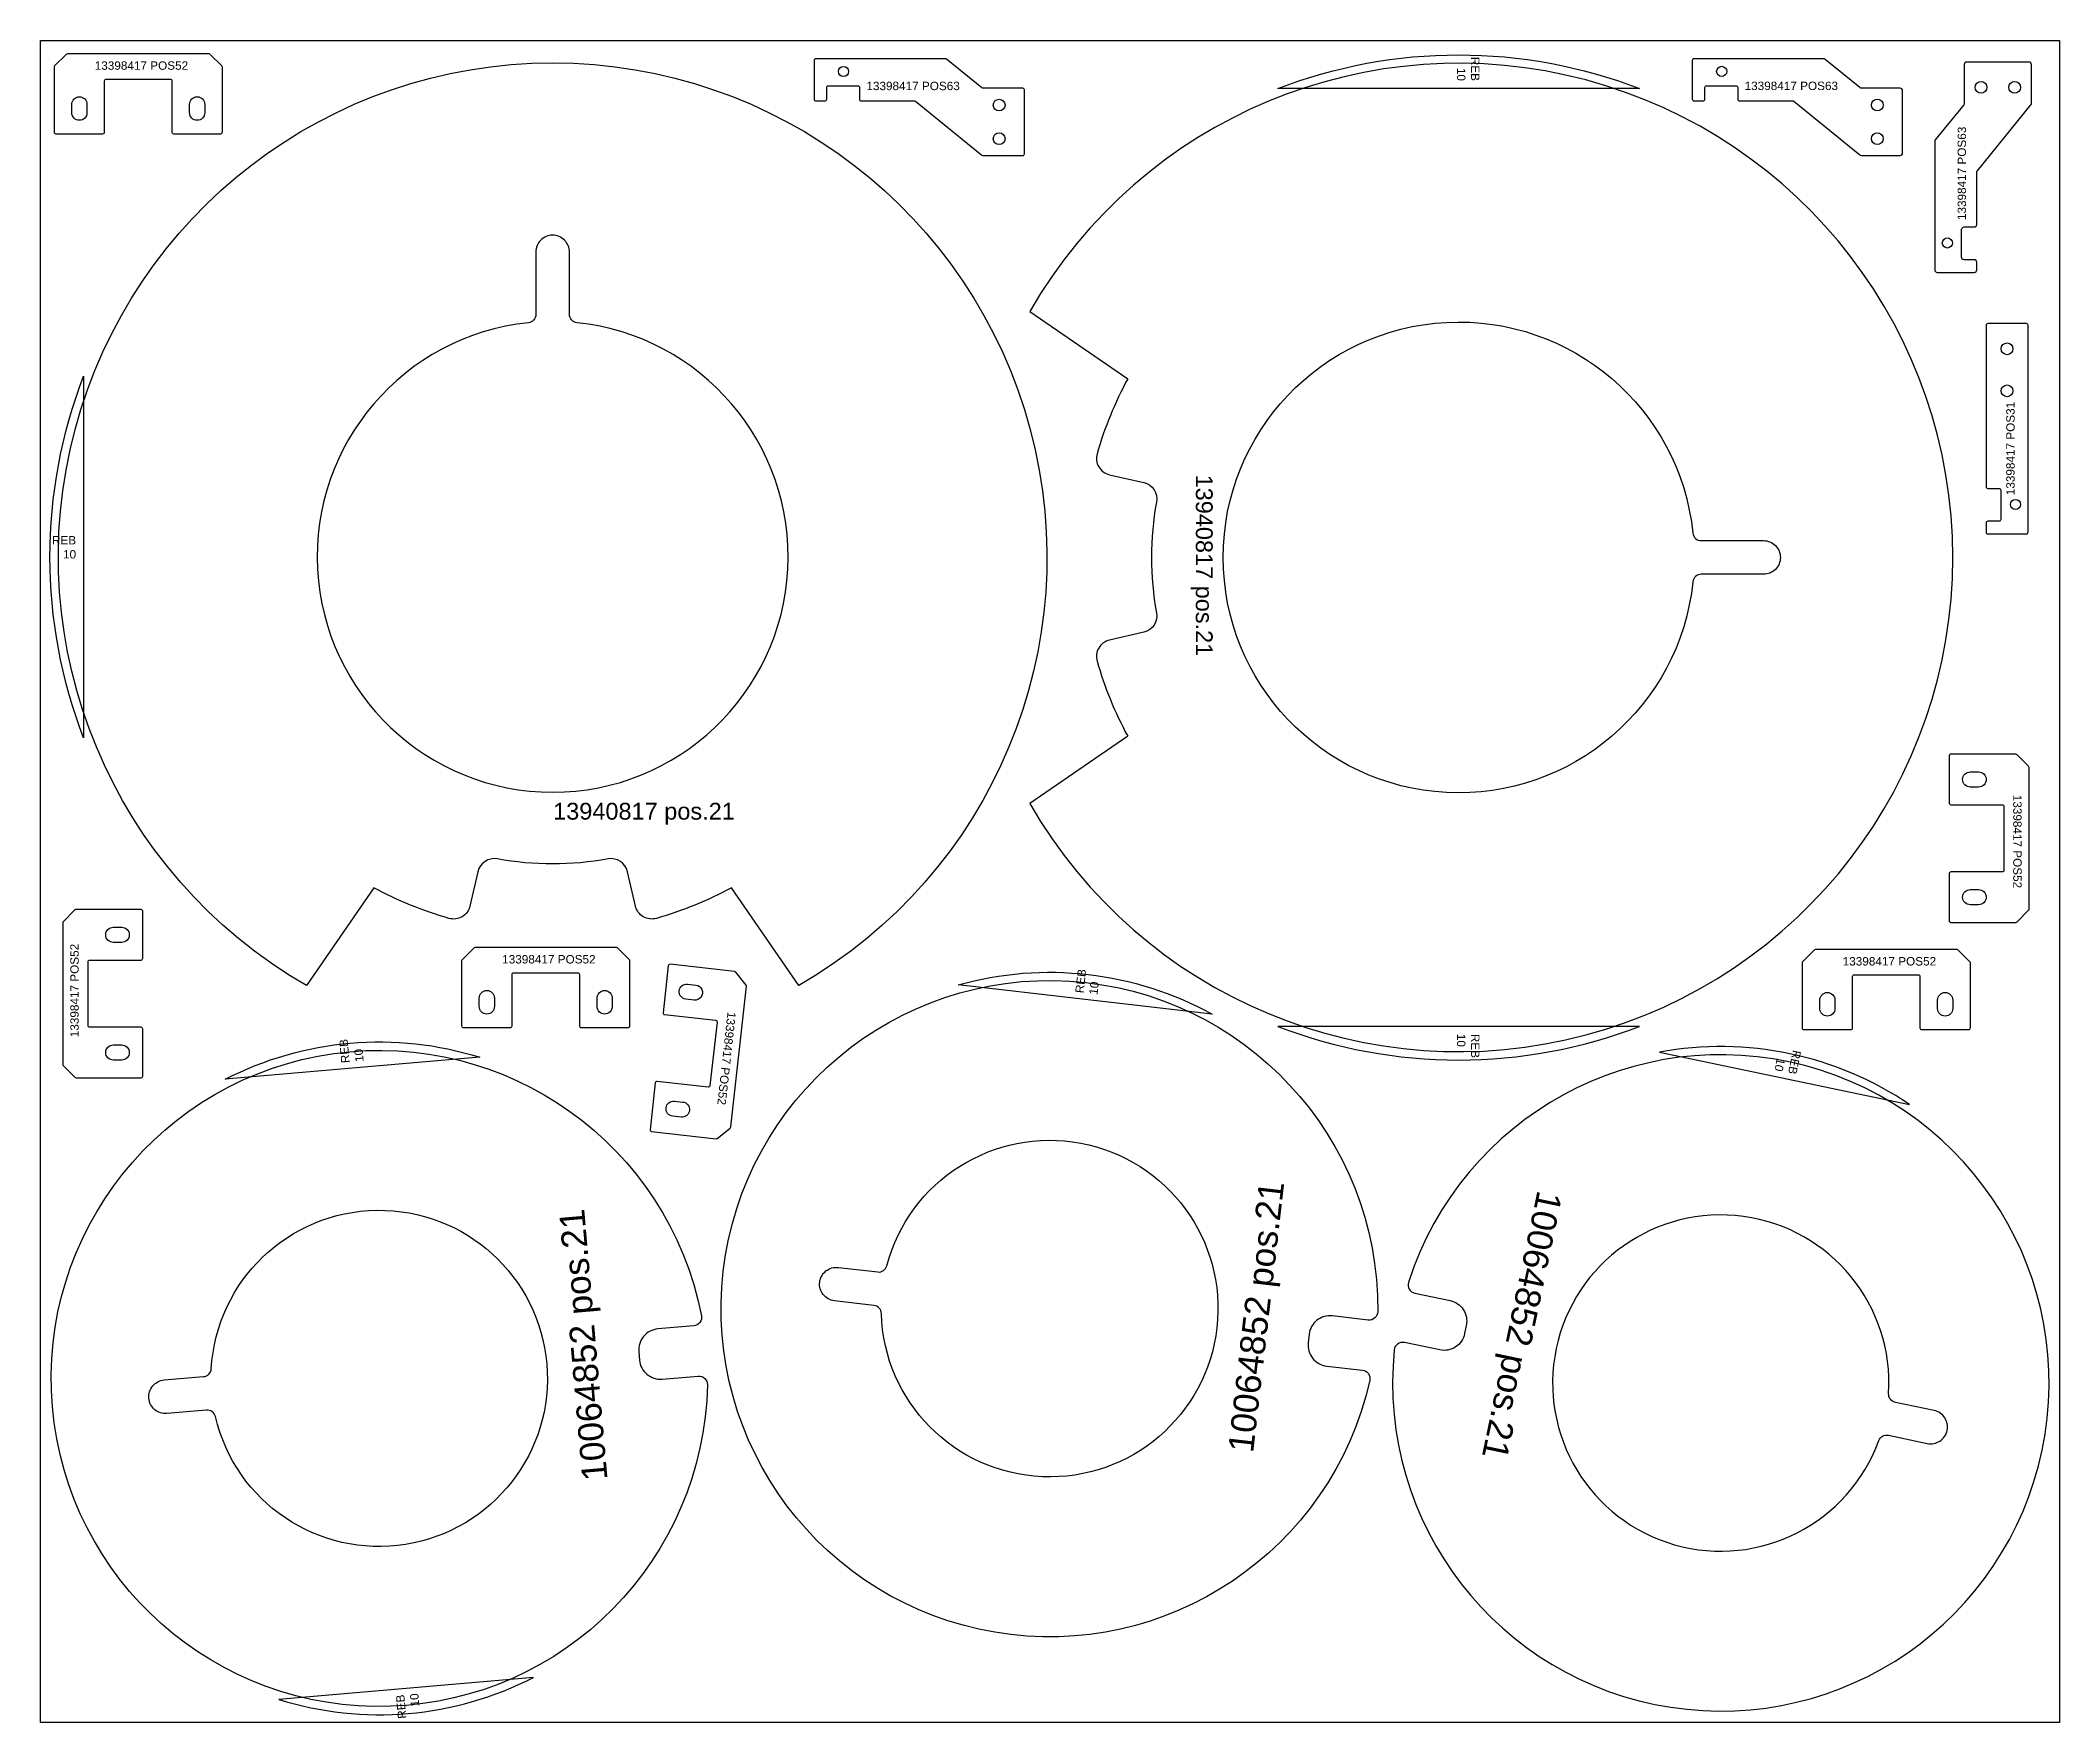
# Model space of a CAD drawing. Header units: millimetres. Extents: x 6347 to 8747, y 1901 to 3901.
import ezdxf

# ---------------------------------------------------------------- set-up
doc = ezdxf.new("R2010")
doc.units = ezdxf.units.MM
for name, color, linetype in [('10064852', 7, 'Continuous'), ('13398417', 7, 'Continuous'), ('13940817', 7, 'Continuous'), ('Rebaixo', 6, 'Continuous'), ('Texto', 3, 'Continuous')]:
    doc.layers.add(name, color=color, linetype=linetype)
doc.styles.get("Standard").update_dxf_attribs({"font": 'arial.ttf'})

msp = doc.modelspace()

# ---------------------------------------------------------------- linework, layer by layer
msp.add_lwpolyline([(6347.2, 3901.5), (8747.2, 3901.5), (8747.2, 1901.5), (6347.2, 1901.5)], close=True)
at = {"layer": '10064852', "color": 241}
for points in [[(7925.5, 2380.1), (7882.9, 2385, 0.414214), (7855.2, 2363.1), (7854.1, 2353.1, 0.414214), (7876.1, 2325.4), (7918.7, 2320.5, -0.44545), (7927.3, 2308.4, -18.947222), (7936.7, 2390, -0.44545)], [(7123.9, 2373.2), (7081.2, 2369.5, 0.414214), (7058.5, 2342.5), (7059.3, 2332.5, 0.414214), (7086.4, 2309.8), (7129.1, 2313.4, -0.44545), (7140, 2303.3, -18.947222), (7132.9, 2385.1, -0.44545)], [(7980.7, 2412), (8022.7, 2403.3, -0.414214), (8042, 2373.7), (8040, 2363.9, -0.414214), (8010.4, 2344.5), (7968.4, 2353.3, 0.44545), (7956.4, 2344.5, 18.947222), (7973.2, 2424.9, 0.44545)], [(7346.8, 2387.8, 0.372825), (7337.9, 2397.5), (7291.1, 2402.9, -0.414214), (7273.5, 2425), (7273.5, 2425, -0.414214), (7295.7, 2442.6), (7342.5, 2437.2, 0.372825), (7353.3, 2444.6, -13.928203)], [(6555.3, 2265.3, 0.372825), (6544.7, 2273), (6497.7, 2268.9, -0.414214), (6476.1, 2287.1), (6476.1, 2287.1, -0.414214), (6494.3, 2308.8), (6541.2, 2312.8, 0.372825), (6550.4, 2322.2, -13.928203)], [(8532.3, 2236.7, -0.372825), (8543.8, 2243.1), (8589.9, 2233.4, 0.414214), (8613.6, 2248.9), (8613.6, 2248.9, 0.414214), (8598.1, 2272.5), (8552, 2282.2, -0.372825), (8544, 2292.6, 13.928203)]]:
    msp.add_lwpolyline(points, format="xyb", close=True, dxfattribs=at)
at = {"layer": '13398417', "color": 241, "linetype": 'Continuous', "lineweight": 25}
for points in [[(6365.6, 3790.4), (6421.6, 3790.4, 0.414214), (6423.6, 3792.4), (6423.6, 3853.4, -0.414214), (6425.6, 3855.4), (6501.6, 3855.4, -0.414214), (6503.6, 3853.4), (6503.6, 3792.4, 0.414214), (6505.6, 3790.4), (6561.6, 3790.4, 0.414214), (6563.6, 3792.4), (6563.6, 3869.5, 0.198912), (6563, 3871), (6549.2, 3884.8, 0.198912), (6547.8, 3885.4), (6379.4, 3885.4, 0.198912), (6378, 3884.8), (6364.2, 3871, 0.198912), (6363.6, 3869.5), (6363.6, 3792.4, 0.414214)], [(7320.8, 3831.5, 0.414214), (7322.8, 3829.5), (7386.1, 3829.5, -0.172253), (7387.4, 3829), (7466.3, 3764.9, 0.172253), (7467.5, 3764.5), (7514.8, 3764.5, 0.414214), (7516.8, 3766.5), (7516.8, 3842.5, 0.414214), (7514.8, 3844.5), (7467.5, 3844.5, -0.172253), (7466.3, 3844.9), (7424.3, 3879, 0.172253), (7423, 3879.5), (7268.8, 3879.5, 0.414214), (7266.8, 3877.5), (7266.8, 3831.5, 0.414214), (7268.8, 3829.5), (7279.8, 3829.5, 0.414214), (7281.8, 3831.5), (7281.8, 3845.5, -0.414214), (7283.8, 3847.5), (7318.8, 3847.5, -0.414214), (7320.8, 3845.5)], [(8364.6, 3831.6, 0.414214), (8366.6, 3829.6), (8429.9, 3829.6, -0.172253), (8431.2, 3829.2), (8509.8, 3765.3, 0.172253), (8511.7, 3764.6), (8557.6, 3764.6, 0.414214), (8560.6, 3767.6), (8560.6, 3841.6, 0.414214), (8557.6, 3844.6), (8511.7, 3844.6, -0.172253), (8509.8, 3845.3), (8468.4, 3878.9, 0.172253), (8466.5, 3879.6), (8312.6, 3879.6, 0.414214), (8310.6, 3877.6), (8310.6, 3831.6, 0.414214), (8312.6, 3829.6), (8323.6, 3829.6, 0.414214), (8325.6, 3831.6), (8325.6, 3845.6, -0.414214), (8327.6, 3847.6), (8362.6, 3847.6, -0.414214), (8364.6, 3845.6)], [(8645.8, 3679.6, 0.414214), (8648.8, 3682.6), (8648.8, 3744.5, -0.172253), (8649.5, 3746.4), (8713.2, 3824.8, 0.172253), (8713.8, 3826.7), (8713.8, 3872.6, 0.414214), (8710.8, 3875.6), (8636.8, 3875.6, 0.414214), (8633.8, 3872.6), (8633.8, 3826.7, -0.172253), (8633.2, 3824.8), (8599.5, 3783.3, 0.172253), (8598.8, 3781.5), (8598.8, 3628.6, 0.414214), (8601.8, 3625.6), (8645.8, 3625.6, 0.414214), (8648.8, 3628.6), (8648.8, 3637.6, 0.414214), (8645.8, 3640.6), (8633.8, 3640.6, -0.414214), (8630.8, 3643.6), (8630.8, 3676.6, -0.414214), (8633.8, 3679.6)], [(6402.6, 3825.4), (6402.6, 3815.4, -1), (6384.6, 3815.4), (6384.6, 3825.4, -1)], [(6542.6, 3825.4), (6542.6, 3815.4, -1), (6524.6, 3815.4), (6524.6, 3825.4, -1)], [(8659.8, 3327.8), (8659.8, 3316.8, 0.414214), (8661.8, 3314.8), (8707.8, 3314.8, 0.414214), (8709.8, 3316.8), (8709.8, 3562.8, 0.414214), (8707.8, 3564.8), (8661.8, 3564.8, 0.414214), (8659.8, 3562.8), (8659.8, 3370.8, 0.414214), (8661.8, 3368.8), (8675.3, 3368.8, -0.414214), (8677.3, 3366.8), (8677.3, 3331.8, -0.414214), (8675.3, 3329.8), (8661.8, 3329.8, 0.414214)], [(8616, 3050.8), (8616, 2994.8, 0.414214), (8618, 2992.8), (8679, 2992.8, -0.414214), (8681, 2990.8), (8681, 2914.8, -0.414214), (8679, 2912.8), (8618, 2912.8, 0.414214), (8616, 2910.8), (8616, 2854.8, 0.414214), (8618, 2852.8), (8695.2, 2852.8, 0.198912), (8696.6, 2853.4), (8710.4, 2867.2, 0.198912), (8711, 2868.7), (8711, 3037, 0.198912), (8710.4, 3038.4), (8696.6, 3052.2, 0.198912), (8695.2, 3052.8), (8618, 3052.8, 0.414214)], [(8651, 3013.8), (8641, 3013.8, -1), (8641, 3031.8), (8651, 3031.8, -1)], [(8651, 2873.8), (8641, 2873.8, -1), (8641, 2891.8), (8651, 2891.8, -1)], [(6468.9, 2670.1), (6468.9, 2726.1, 0.414214), (6466.9, 2728.1), (6405.9, 2728.1, -0.414214), (6403.9, 2730.1), (6403.9, 2806.1, -0.414214), (6405.9, 2808.1), (6466.9, 2808.1, 0.414214), (6468.9, 2810.1), (6468.9, 2866.1, 0.414214), (6466.9, 2868.1), (6389.8, 2868.1, 0.198912), (6388.3, 2867.6), (6374.5, 2853.7, 0.198912), (6373.9, 2852.3), (6373.9, 2684, 0.198912), (6374.5, 2682.6), (6388.3, 2668.7, 0.198912), (6389.8, 2668.1), (6466.9, 2668.1, 0.414214)], [(6433.9, 2847.1), (6443.9, 2847.1, -1), (6443.9, 2829.1), (6433.9, 2829.1, -1)], [(6849.9, 2727.9), (6905.9, 2727.9, 0.414214), (6907.9, 2729.9), (6907.9, 2790.9, -0.414214), (6909.9, 2792.9), (6985.9, 2792.9, -0.414214), (6987.9, 2790.9), (6987.9, 2729.9, 0.414214), (6989.9, 2727.9), (7045.9, 2727.9, 0.414214), (7047.9, 2729.9), (7047.9, 2807.1, 0.198912), (7047.3, 2808.5), (7033.5, 2822.3, 0.198912), (7032.1, 2822.9), (6863.8, 2822.9, 0.198912), (6862.3, 2822.3), (6848.5, 2808.5, 0.198912), (6847.9, 2807.1), (6847.9, 2729.9, 0.414214)], [(8443.2, 2725.5), (8499.2, 2725.5, 0.414214), (8501.2, 2727.5), (8501.2, 2788.5, -0.414214), (8503.2, 2790.5), (8579.2, 2790.5, -0.414214), (8581.2, 2788.5), (8581.2, 2727.5, 0.414214), (8583.2, 2725.5), (8639.2, 2725.5, 0.414214), (8641.2, 2727.5), (8641.2, 2804.6, 0.198912), (8640.6, 2806.1), (8626.8, 2819.9, 0.198912), (8625.4, 2820.5), (8457, 2820.5, 0.198912), (8455.6, 2819.9), (8441.8, 2806.1, 0.198912), (8441.2, 2804.6), (8441.2, 2727.5, 0.414214)], [(7093.5, 2801.2), (7087.3, 2745.5, 0.414214), (7089.1, 2743.3), (7149.7, 2736.6, -0.414214), (7151.5, 2734.4), (7143.1, 2658.8, -0.414214), (7140.9, 2657.1), (7080.3, 2663.8, 0.414214), (7078.1, 2662), (7071.9, 2606.4, 0.414214), (7073.6, 2604.2), (7150.3, 2595.7, 0.198912), (7151.8, 2596.1), (7167.1, 2608.3, 0.198912), (7167.8, 2609.6), (7186.4, 2776.9, 0.198912), (7186, 2778.4), (7173.8, 2793.7, 0.198912), (7172.4, 2794.4), (7095.7, 2803, 0.414214)], [(6886.9, 2762.9), (6886.9, 2752.9, -1), (6868.9, 2752.9), (6868.9, 2762.9, -1)], [(7026.9, 2762.9), (7026.9, 2752.9, -1), (7008.9, 2752.9), (7008.9, 2762.9, -1)], [(7124.2, 2760.5), (7114.3, 2761.7, -1), (7116.3, 2779.5), (7126.2, 2778.4, -1)], [(8480.2, 2760.5), (8480.2, 2750.5, -1), (8462.2, 2750.5), (8462.2, 2760.5, -1)], [(8620.2, 2760.5), (8620.2, 2750.5, -1), (8602.2, 2750.5), (8602.2, 2760.5, -1)], [(6433.9, 2707.1), (6443.9, 2707.1, -1), (6443.9, 2689.1), (6433.9, 2689.1, -1)], [(7108.8, 2621.4), (7098.8, 2622.5, -1), (7100.8, 2640.4), (7110.8, 2639.3, -1)]]:
    msp.add_lwpolyline(points, format="xyb", close=True, dxfattribs=at)
for centre, radius in [((7301.8, 3864.5), 6), ((8345.6, 3864.6), 6), ((8653.8, 3845.6), 7), ((8693.8, 3845.6), 7), ((7486.8, 3824.5), 7), ((8530.6, 3824.6), 7), ((7486.8, 3784.5), 7), ((8530.6, 3784.6), 7), ((8613.8, 3660.6), 6), ((8684.8, 3534.8), 7), ((8684.8, 3484.8), 7), ((8694.8, 3349.8), 6)]:
    msp.add_circle(centre, radius, dxfattribs=at)
at = {"layer": '13940817', "color": 241}
for points in [[(7079.5, 2857.6, -0.42954), (7054.5, 2872.3), (7045, 2913.1, 0.40074), (7022, 2928.3, -0.090923), (6890.3, 2928.3, 0.40074), (6867.2, 2913.1), (6857.8, 2872.3, -0.42954), (6832.8, 2857.6, -0.054003), (6743.6, 2894), (6663.6, 2777.8, -3.75046), (7248.6, 2777.8), (7168.6, 2894, -0.054003)], [(7603.2, 3410.1, 0.42954), (7617.9, 3385.1), (7658.7, 3375.7, -0.40074), (7673.8, 3352.6, 0.090923), (7673.8, 3220.9, -0.40074), (7658.7, 3197.8), (7617.9, 3188.4, 0.42954), (7603.2, 3163.4, 0.054003), (7639.6, 3074.2), (7523.3, 2994.2, 3.75046), (7523.3, 3579.2), (7639.6, 3499.2, 0.054003)], [(6985.1, 3565.8, -0.384176), (6976.1, 3575.7), (6976.1, 3649.8, 0.414214), (6956.1, 3669.8), (6956.1, 3669.8, 0.414214), (6936.1, 3649.8), (6936.1, 3575.7, -0.384176), (6927.2, 3565.8, 19.28147)], [(8311.3, 3315.7, 0.384176), (8321.3, 3306.7), (8395.3, 3306.7, -0.414214), (8415.3, 3286.7), (8415.3, 3286.7, -0.414214), (8395.3, 3266.7), (8321.3, 3266.7, 0.384176), (8311.3, 3257.8, -19.28147)]]:
    msp.add_lwpolyline(points, format="xyb", close=True, dxfattribs=at)
at = {"layer": 'Rebaixo', "color": 241}
for points in [[(7817.9, 3844.2, -0.186097), (8247.8, 3844.2)], [(6398.6, 3072.3, -0.186097), (6398.6, 3502.2)], [(7438, 2778.5, -0.197386), (7740, 2743.7)], [(7817.9, 2729.2, 0.186097), (8247.8, 2729.2)], [(6566.8, 2666.3, -0.197386), (6869.6, 2692.5)], [(8569, 2636.2, 0.197386), (8271.5, 2698.5)], [(6630.5, 1929.1, 0.197386), (6933.3, 1955.3)]]:
    msp.add_lwpolyline(points, format="xyb", close=True, dxfattribs=at)

# ---------------------------------------------------------------- texts
at = {"layer": 'Rebaixo', "color": 241, "char_height": 10}
for width, insert, attachment_point, rotation in [(27.834, (8057.7, 3853.2), 3, 270), (17.645, (7577.1, 2769.4), 1, 83.4303), (17.645, (6704.9, 2685.1), 1, 94.9393), (27.834, (8057.7, 2720.3), 1, 270), (17.645, (8434.2, 2671.4), 3, 258.1729), (17.645, (6769.8, 1934.3), 3, 94.9393)]:
    msp.add_mtext_dynamic_manual_height_columns('REB\\P10', width=width, gutter_width=12.5, heights=[0], dxfattribs=dict(at, insert=insert, attachment_point=attachment_point, rotation=rotation))
at = {"layer": 'Rebaixo', "color": 241, "insert": (6389.7, 3312.2), "char_height": 10, "attachment_point": 3}
msp.add_mtext_dynamic_manual_height_columns('REB\\P10', width=27.834, gutter_width=12.5, heights=[0], dxfattribs=at)
at = {"layer": 'Texto', "color": 241}
for s, width, insert, char_height, attachment_point in [('13398417 POS52', 126.651, (6411.8, 3876.5), 10, 1), ('13398417 POS63', 126.651, (7329, 3852.3), 10, 1), ('13398417 POS63', 126.651, (8372.8, 3852.4), 10, 1), ('13940817 pos.21', 443.783, (7172.6, 2995), 20, 3), ('13398417 POS52', 126.651, (6896.1, 2814), 10, 1), ('13398417 POS52', 126.651, (8489.4, 2811.6), 10, 1)]:
    msp.add_mtext_dynamic_manual_height_columns(s, width=width, gutter_width=12.5, heights=[0], dxfattribs=dict(at, insert=insert, char_height=char_height, attachment_point=attachment_point))
for s, width, insert, char_height, attachment_point, rotation in [('13398417 POS63', 126.651, (8626, 3687.8), 10, 1, 90), ('13398417 POS31', 126.651, (8683.8, 3360.7), 10, 1, 90), ('{\\W7.60032;  }13940817 pos.21', 443.783, (7740.6, 3503.2), 20, 1, 270), ('13398417 POS52', 126.651, (8702.1, 3004.6), 10, 1, 270), ('13398417 POS52', 126.651, (6382.8, 2716.3), 10, 1, 90), ('13398417 POS52', 126.651, (7174, 2745.7), 10, 1, 263.6554), ('10064852 pos.21', 353.637, (7758.8, 2224.9), 30, 1, 83.4303), ('10064852 pos.21', 353.637, (8089.9, 2212.1), 30, 3, 258.1729), ('10064852 pos.21', 353.637, (6991.5, 2187.8), 30, 1, 94.9393)]:
    msp.add_mtext_dynamic_manual_height_columns(s, width=width, gutter_width=12.5, heights=[0], dxfattribs=dict(at, insert=insert, char_height=char_height, attachment_point=attachment_point, rotation=rotation))

doc.saveas('drawing.dxf')
